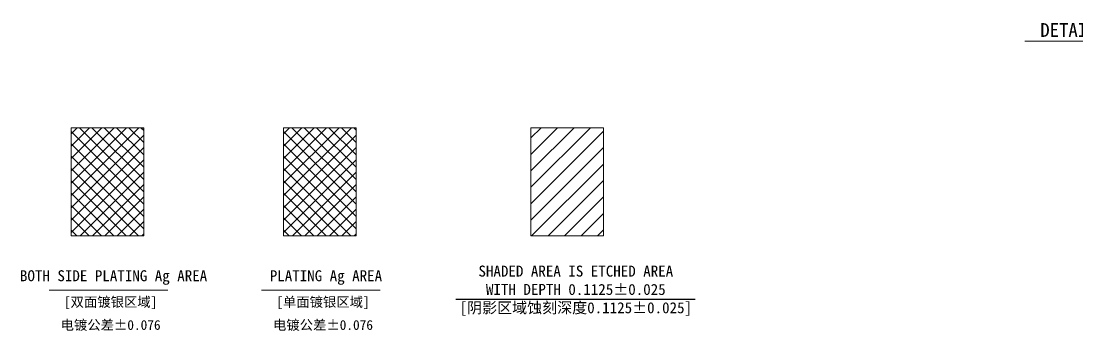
# Model space of a CAD drawing. Extents: x -120 to 253, y -170 to 71.
# Drawn here: x -120.4 to 109.7, y -170.1 to -102.5 of the extents above; entities that cross this region are included whole.
import ezdxf

# ---------------------------------------------------------------- set-up
doc = ezdxf.new("R2010")
doc.units = 0
doc.header["$LTSCALE"] = 0.01
doc.header["$MEASUREMENT"] = 0
doc.layers.get('0').update_dxf_attribs({"linetype": 'CONTINUOUS', "lineweight": 0})
for name, color, linetype in [('PAGE3', 7, 'CONTINUOUS'), ('plating', 1, 'CONTINUOUS'), ('阴影', 3, 'CONTINUOUS')]:
    doc.layers.add(name, color=color, linetype=linetype)
doc.styles.get("Standard").update_dxf_attribs({"font": ''})
doc.styles.get('STANDARD').set_extended_font_data('SimSun')

msp = doc.modelspace()

# ---------------------------------------------------------------- hatches: boundary and pattern name
h = msp.add_hatch()
h.set_pattern_fill('ANSI31', color=3, scale=0.8, style=0)
h.set_pattern_definition([(45, (-7699.16, 1212.6966), (-1.7960512, 1.7960512), [])])
h.paths.add_polyline_path([(6.55267, -125.75043), (-9.30844, -125.75043), (-9.30844, -149.37931), (6.55267, -149.37931)])
at = {"layer": 'plating', "linetype": 'ByBlock'}
h = msp.add_hatch(dxfattribs=at)
h.set_pattern_fill('ANSI37', color=6, scale=0.6, style=0)
h.set_pattern_definition([(45, (-7741.6067, 1198.642), (-1.3470384, 1.3470384), []), (135, (-7741.6067, 1198.642), (-1.3470384, -1.3470384), [])])
h.paths.add_polyline_path([(-93.66163, -149.37931), (-93.66163, -125.75043), (-109.52274, -125.75043), (-109.52274, -149.37931)])
h = msp.add_hatch(dxfattribs=at)
h.set_pattern_fill('ANSI37', color=1, scale=0.6, style=0)
h.set_pattern_definition([(45, (-7695.308, 1198.642), (-1.3470384, 1.3470384), []), (135, (-7695.308, 1198.642), (-1.3470384, -1.3470384), [])])
h.paths.add_polyline_path([(-47.36296, -149.37931), (-47.36296, -125.75043), (-63.22407, -125.75043), (-63.22407, -149.37931)])

# ---------------------------------------------------------------- linework, layer by layer
for p, q in [((98.37645, -106.82229), (136.73544, -106.82229)), ((-93.66163, -125.75043), (-109.52274, -125.75043)), ((-109.52274, -125.75043), (-109.52274, -149.37931)), ((-93.66163, -149.37931), (-93.66163, -125.75043)), ((-47.36296, -125.75043), (-63.22407, -125.75043)), ((-63.22407, -125.75043), (-63.22407, -149.37931)), ((-47.36296, -149.37931), (-47.36296, -125.75043)), ((6.55267, -125.75043), (-9.30844, -125.75043)), ((-9.30844, -125.75043), (-9.30844, -149.37931)), ((6.55267, -149.37931), (6.55267, -125.75043)), ((-109.52274, -149.37931), (-93.66163, -149.37931)), ((-63.22407, -149.37931), (-47.36296, -149.37931)), ((-9.30844, -149.37931), (6.55267, -149.37931)), ((-114.3153, -161.2512), (-88.41928, -161.2512)), ((-68.01663, -161.2512), (-42.1206, -161.2512))]:
    msp.add_line(p, q)
at = {"layer": '阴影', "color": 0, "linetype": 'ByBlock'}
msp.add_line((-25.65355, -163.21995), (26.54811, -163.218), dxfattribs=at)

# ---------------------------------------------------------------- texts
msp.add_text('DETAIL"B"[B详图]', height=3, rotation=0.000003).set_placement((101.76996, -105.92084))
at = {"layer": 'PAGE3', "char_height": 2.4, "width": 88.3630738, "attachment_point": 5}
for s, insert in [('SHADED AREA IS ETCHED AREA \\PWITH DEPTH {\\C7;0.1125%%P0.025} \\P[阴影区域蚀刻深度{\\C7;0.1125%%P0.025}]', (0.50627, -161.34937)), (' BOTH SIDE PLATING Ag AREA', (-101.07754, -158.4798)), (' PLATING Ag AREA', (-54.77887, -158.4798)), ('{\\H0.8889x;[双面镀银区域]}', (-100.90858, -164.05015)), ('{\\H0.8889x;[单面镀银区域]}', (-54.6099, -164.05015)), ('{\\H0.8889x;电镀公差%%P0.076}', (-100.90858, -168.94652)), ('{\\H0.8889x;电镀公差%%P0.076}', (-54.6099, -168.94652))]:
    msp.add_mtext(s, dxfattribs=dict(at, insert=insert))

doc.saveas('drawing.dxf')
